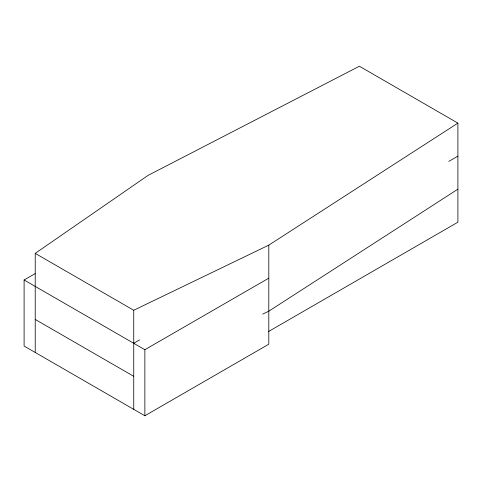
<?xml version="1.0" encoding="UTF-8"?>
<svg xmlns="http://www.w3.org/2000/svg" width="482" height="482" viewBox="0 0 482 482"><rect width="100%" height="100%" fill="white"/><g stroke="black" fill="none" stroke-linecap="round" stroke-linejoin="round"><path stroke-width="0.72" d="M35.222 352.469L35.222 253.381L148.04 175.406L359.379 66.233L457.9 123.115L457.9 222.196L268.48 331.556M35.222 253.381L133.743 310.263L268.805 245.127L457.9 123.115M457.9 189.167L268.805 311.179L262.732 314.113M268.805 245.127L268.805 344.208L144.865 415.767L24.1 346.046L24.1 279.988L35.132 273.619M133.743 343.292L139.599 339.906M448.784 161.404L457.9 156.138M24.1 279.988L144.865 349.715L268.805 278.156M35.222 319.439L133.743 376.315M144.865 349.715L144.865 415.767M133.743 310.263L133.743 409.345"/></g></svg>
